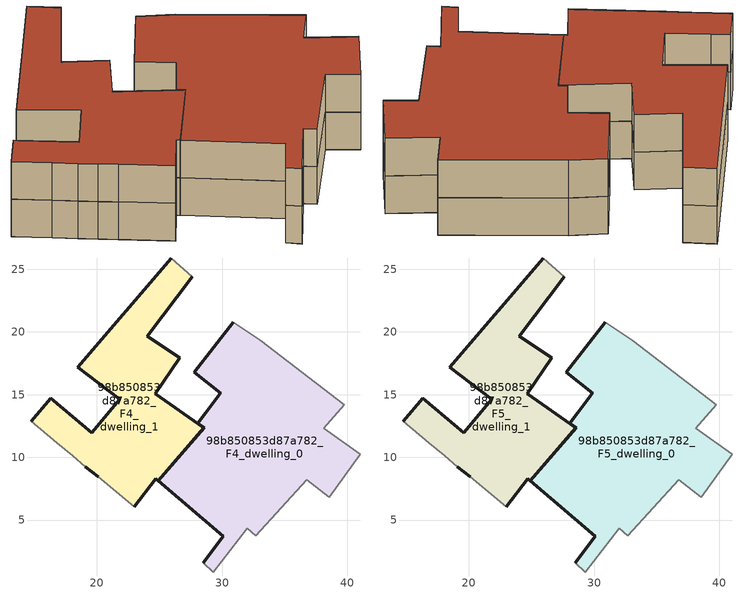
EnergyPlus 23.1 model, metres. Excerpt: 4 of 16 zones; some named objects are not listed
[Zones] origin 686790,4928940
98b850853d87a782_F4_dwelling_0
 floor to 98b850853d87a782_F3_dwelling_0 (EU_floor_Construction): 38.57,6.82 41.01,10.25 38.11,12.3 39.75,14.2 33.05,19.34 30.89,20.75 27.77,16.79 29.88,15.09 29.79,14.97 28.83,13.73 28.7,13.56 28.06,12.72 28.57,12.37 24.92,8.12 30.1,3.72 28.5,1.61 29.29,0.86 32.02,4.34 32.69,3.73 36.74,8.21 z12
 wall outside (EU_wall_Construction): 28.5,1.61 30.1,3.72 24.92,8.12 28.57,12.37 28.06,12.72 28.7,13.56 28.83,13.73 29.79,14.97 29.88,15.09 27.77,16.79 30.89,20.75 z12:15
 wall adiabatic (EU_wall_Construction): 30.89,20.75 33.05,19.34 39.75,14.2 38.11,12.3 41.01,10.25 38.57,6.82 36.74,8.21 32.69,3.73 32.02,4.34 29.29,0.86 28.5,1.61 z12:15
98b850853d87a782_F4_dwelling_1
 floor to 98b850853d87a782_F3_dwelling_1 (EU_floor_Construction): 24.92,8.12 28.56,12.37 24.68,15.07 26.62,17.92 24.03,19.67 27.64,24.41 25.96,25.89 18.5,17.2 21.83,14.64 19.63,11.97 17.35,13.86 16.35,14.69 14.8,12.89 16.83,11.17 18.1,10.11 19.11,9.26 20.12,8.45 22.99,6.06 24.71,8.3 z12
 wall outside (EU_wall_Construction): 27.64,24.41 24.03,19.67 26.62,17.92 24.68,15.07 28.56,12.37 24.92,8.12 24.71,8.3 22.99,6.06 / 20.12,8.45 19.11,9.26 / 14.8,12.89 16.35,14.69 17.35,13.86 19.63,11.97 21.83,14.64 18.5,17.2 25.96,25.89 z12:15
 wall adiabatic (EU_wall_Construction): 25.96,25.89 27.64,24.41 / 22.99,6.06 20.12,8.45 / 19.11,9.26 18.1,10.11 16.83,11.17 14.8,12.89 z12:15
98b850853d87a782_F5_dwelling_0
 floor to 98b850853d87a782_F4_dwelling_0 (EU_floor_Construction): 38.57,6.82 41.01,10.25 38.11,12.3 39.75,14.2 33.05,19.34 30.89,20.75 27.77,16.79 29.88,15.09 29.79,14.97 28.83,13.73 28.7,13.56 28.06,12.72 28.57,12.37 24.92,8.12 30.1,3.72 28.5,1.61 29.29,0.86 32.02,4.34 32.69,3.73 36.74,8.21 z15
 wall outside (EU_wall_Construction): 28.5,1.61 30.1,3.72 24.92,8.12 28.57,12.37 28.06,12.72 28.7,13.56 28.83,13.73 29.79,14.97 29.88,15.09 27.77,16.79 30.89,20.75 z15:18
 wall adiabatic (EU_wall_Construction): 30.89,20.75 33.05,19.34 39.75,14.2 38.11,12.3 41.01,10.25 38.57,6.82 36.74,8.21 32.69,3.73 32.02,4.34 29.29,0.86 28.5,1.61 z15:18
 roof outside (EU_roof_Construction): 39.75,14.2 38.11,12.3 41.01,10.25 38.57,6.82 36.74,8.21 32.69,3.73 32.02,4.34 29.29,0.86 28.5,1.61 30.1,3.72 24.92,8.12 28.57,12.37 28.06,12.72 28.7,13.56 28.83,13.73 29.79,14.97 29.88,15.09 27.77,16.79 30.89,20.75 33.05,19.34 z18
98b850853d87a782_F5_dwelling_1
 floor to 98b850853d87a782_F4_dwelling_1 (EU_floor_Construction): 24.92,8.12 28.56,12.37 24.68,15.07 26.62,17.92 24.03,19.67 27.64,24.41 25.96,25.89 18.5,17.2 21.83,14.64 19.63,11.97 17.35,13.86 16.35,14.69 14.8,12.89 16.83,11.17 18.1,10.11 19.11,9.26 20.12,8.45 22.99,6.06 24.71,8.3 z15
 wall outside (EU_wall_Construction): 27.64,24.41 24.03,19.67 26.62,17.92 24.68,15.07 28.56,12.37 24.92,8.12 24.71,8.3 22.99,6.06 / 20.12,8.45 19.11,9.26 / 14.8,12.89 16.35,14.69 17.35,13.86 19.63,11.97 21.83,14.64 18.5,17.2 25.96,25.89 z15:18
 wall adiabatic (EU_wall_Construction): 25.96,25.89 27.64,24.41 / 22.99,6.06 20.12,8.45 / 19.11,9.26 18.1,10.11 16.83,11.17 14.8,12.89 z15:18
 roof outside (EU_roof_Construction): 27.64,24.41 24.03,19.67 26.62,17.92 24.68,15.07 28.56,12.37 24.92,8.12 24.71,8.3 22.99,6.06 20.12,8.45 19.11,9.26 18.1,10.11 16.83,11.17 14.8,12.89 16.35,14.69 17.35,13.86 19.63,11.97 21.83,14.64 18.5,17.2 25.96,25.89 z18
[Building]
EU S2 Campaign: North Axis=0; Terrain=City; Solar Distribution=FullExterior
[Site:Location]
Bologna: Latitude=44.5; Longitude=11.25; Time Zone=1; Elevation=37
[SizingPeriod:WeatherFileDays]
AnnualSizingPeriod: Begin Month=1; Begin Day of Month=1; End Month=12; End Day of Month=31; Day of Week for Start Day=Monday; Use Weather File Daylight Saving Period=No; Use Weather File Rain and Snow Indicators=No
[MATERIAL]
EU_InternalMass_Material: Roughness=MediumRough; Thickness=0.1; Conductivity=1; Density=1800; Specific Heat=900; Thermal Absorptance=0.9; Solar Absorptance=0.7; Visible Absorptance=0.7
[MATERIAL:NOMASS] Roughness=MediumRough; Thermal Absorptance=0.9; Solar Absorptance=0.7; Visible Absorptance=0.7
Name | Thermal Resistance
EU_wall_NoMass | 0.905828
EU_roof_NoMass | 0.37593
EU_floor_NoMass | 0.67114
[CONSTRUCTION]
EU_wall_Construction: EU_wall_NoMass
EU_roof_Construction: EU_roof_NoMass
EU_floor_Construction: EU_floor_NoMass
EU_InternalMass_Construction: EU_InternalMass_Material
[ZONE] Type=1; Multiplier=1; Ceiling Height=autocalculate; Floor Area=autocalculate; Part of Total Floor Area=Yes
Name | Volume
98b850853d87a782_F4_dwelling_0; 98b850853d87a782_F5_dwelling_0 | 455.769
98b850853d87a782_F4_dwelling_1; 98b850853d87a782_F5_dwelling_1 | 317.402
[INTERNALMASS] Construction=EU_InternalMass_Construction
Name | Zone or ZoneList | Surface Area
98b850853d87a782_F4_dwelling_0_EU_InternalMass | 98b850853d87a782_F4_dwelling_0 | 196.132
98b850853d87a782_F4_dwelling_1_EU_InternalMass | 98b850853d87a782_F4_dwelling_1 | 197.243
98b850853d87a782_F5_dwelling_0_EU_InternalMass | 98b850853d87a782_F5_dwelling_0 | 196.132
98b850853d87a782_F5_dwelling_1_EU_InternalMass | 98b850853d87a782_F5_dwelling_1 | 197.243
[OTHEREQUIPMENT] Fuel Type=Electricity; Design Level Calculation Method=Watts/Area; Power per Zone Floor Area=1; Fraction Latent=0; Fraction Radiant=0; Fraction Lost=0; Carbon Dioxide Generation Rate=0; EndUse Subcategory=EU_Step8_InternalGains
Name | Zone or ZoneList or Space or SpaceList | Schedule
EU_Step8_InternalGain_98b850853d87a782_F4_dwelling_0_f000 | 98b850853d87a782_F4_dwelling_0 | EU_Step8_GainSchedule_98b850853d87a782_F4_dwelling_0_f000
EU_Step8_InternalGain_98b850853d87a782_F4_dwelling_1_f000 | 98b850853d87a782_F4_dwelling_1 | EU_Step8_GainSchedule_98b850853d87a782_F4_dwelling_1_f000
EU_Step8_InternalGain_98b850853d87a782_F5_dwelling_0_f000 | 98b850853d87a782_F5_dwelling_0 | EU_Step8_GainSchedule_98b850853d87a782_F5_dwelling_0_f000
EU_Step8_InternalGain_98b850853d87a782_F5_dwelling_1_f000 | 98b850853d87a782_F5_dwelling_1 | EU_Step8_GainSchedule_98b850853d87a782_F5_dwelling_1_f000
[ZONEVENTILATION:DESIGNFLOWRATE] Schedule=EU_AlwaysOn; Design Flow Rate Calculation Method=AirChanges/Hour; Air Changes per Hour=0.73129; Ventilation Type=Natural; Fan Pressure Rise=0; Fan Total Efficiency=1; Constant Term Coefficient=1; Temperature Term Coefficient=0; Velocity Term Coefficient=0; Velocity Squared Term Coefficient=0; Minimum Indoor Temperature=-100; Maximum Indoor Temperature=100; Delta Temperature=-100; Minimum Outdoor Temperature=-100; Maximum Outdoor Temperature=100; Maximum Wind Speed=40
Name | Zone or ZoneList or Space or SpaceList
EU_ConstantAir_98b850853d87a782_F4_dwelling_0 | 98b850853d87a782_F4_dwelling_0
EU_ConstantAir_98b850853d87a782_F4_dwelling_1 | 98b850853d87a782_F4_dwelling_1
EU_ConstantAir_98b850853d87a782_F5_dwelling_0 | 98b850853d87a782_F5_dwelling_0
EU_ConstantAir_98b850853d87a782_F5_dwelling_1 | 98b850853d87a782_F5_dwelling_1
[HVACTEMPLATE:ZONE:IDEALLOADSAIRSYSTEM] System Availability Schedule=EU_AlwaysOn; Maximum Heating Supply Air Temperature=50; Minimum Cooling Supply Air Temperature=13; Maximum Heating Supply Air Humidity Ratio=0.0156; Minimum Cooling Supply Air Humidity Ratio=0.0077; Heating Limit=NoLimit; Cooling Limit=NoLimit; Heating Availability Schedule=EU_AlwaysOn; Cooling Availability Schedule=EU_CoolingOff; Dehumidification Control Type=ConstantSensibleHeatRatio; Cooling Sensible Heat Ratio=0.7; Dehumidification Setpoint=60; Humidification Control Type=None; Humidification Setpoint=30; Outdoor Air Method=None; Outdoor Air Flow Rate per Person=0.00944; Outdoor Air Flow Rate per Zone Floor Area=0; Outdoor Air Flow Rate per Zone=0; Demand Controlled Ventilation Type=None; Outdoor Air Economizer Type=NoEconomizer; Heat Recovery Type=None; Sensible Heat Recovery Effectiveness=0.7; Latent Heat Recovery Effectiveness=0.65
Name | Template Thermostat
98b850853d87a782_F4_dwelling_0 | EU_HeatOnly_98b850853d87a782_F4_dwelling_0
98b850853d87a782_F4_dwelling_1 | EU_HeatOnly_98b850853d87a782_F4_dwelling_1
98b850853d87a782_F5_dwelling_0 | EU_HeatOnly_98b850853d87a782_F5_dwelling_0
98b850853d87a782_F5_dwelling_1 | EU_HeatOnly_98b850853d87a782_F5_dwelling_1
[SIZING:ZONE] Zone Cooling Design Supply Air Temperature Input Method=SupplyAirTemperature; Zone Cooling Design Supply Air Temperature=13; Zone Heating Design Supply Air Temperature Input Method=SupplyAirTemperature; Zone Heating Design Supply Air Temperature=50; Zone Cooling Design Supply Air Humidity Ratio=0.008; Zone Heating Design Supply Air Humidity Ratio=0.008; Cooling Design Air Flow Method=DesignDay; Cooling Design Air Flow Rate=0; Cooling Minimum Air Flow per Zone Floor Area=0.000762; Cooling Minimum Air Flow=0; Cooling Minimum Air Flow Fraction=0.2; Heating Design Air Flow Method=DesignDay; Heating Design Air Flow Rate=0; Heating Maximum Air Flow per Zone Floor Area=0.002032; Heating Maximum Air Flow=0.141576; Heating Maximum Air Flow Fraction=0.3; Account for Dedicated Outdoor Air System=No; Dedicated Outdoor Air System Control Strategy=NeutralSupplyAir; Dedicated Outdoor Air Low Setpoint Temperature for Design=autosize; Dedicated Outdoor Air High Setpoint Temperature for Design=autosize; Zone Load Sizing Method=Sensible Load Only No Latent Load; Zone Latent Cooling Design Supply Air Humidity Ratio Input Method=HumidityRatioDifference; Zone Cooling Design Supply Air Humidity Ratio Difference=0.005; Zone Latent Heating Design Supply Air Humidity Ratio Input Method=HumidityRatioDifference; Zone Humidification Design Supply Air Humidity Ratio Difference=0.005
98b850853d87a782_F4_dwelling_0; 98b850853d87a782_F4_dwelling_1; 98b850853d87a782_F5_dwelling_0; 98b850853d87a782_F5_dwelling_1
[SCHEDULE:CONSTANT]
Name | Hourly Value
EU_AlwaysOn | 1
EU_CoolingOff | 0
[SCHEDULE:FILE] Column Number=1; Rows to Skip at Top=0; Number of Hours of Data=8760; Column Separator=Comma; Interpolate to Timestep=No; Minutes per Item=60; Adjust Schedule for Daylight Savings=Yes
Name | File
EU_Step8_GainSchedule_98b850853d87a782_F4_dwelling_0_f000 | ../../schedules/98b850853d87a782/98b850853d87a782_F4_dwelling_0_f000_gain.csv
EU_Step8_GainSchedule_98b850853d87a782_F4_dwelling_1_f000 | ../../schedules/98b850853d87a782/98b850853d87a782_F4_dwelling_1_f000_gain.csv
EU_Step8_GainSchedule_98b850853d87a782_F5_dwelling_0_f000 | ../../schedules/98b850853d87a782/98b850853d87a782_F5_dwelling_0_f000_gain.csv
EU_Step8_GainSchedule_98b850853d87a782_F5_dwelling_1_f000 | ../../schedules/98b850853d87a782/98b850853d87a782_F5_dwelling_1_f000_gain.csv
